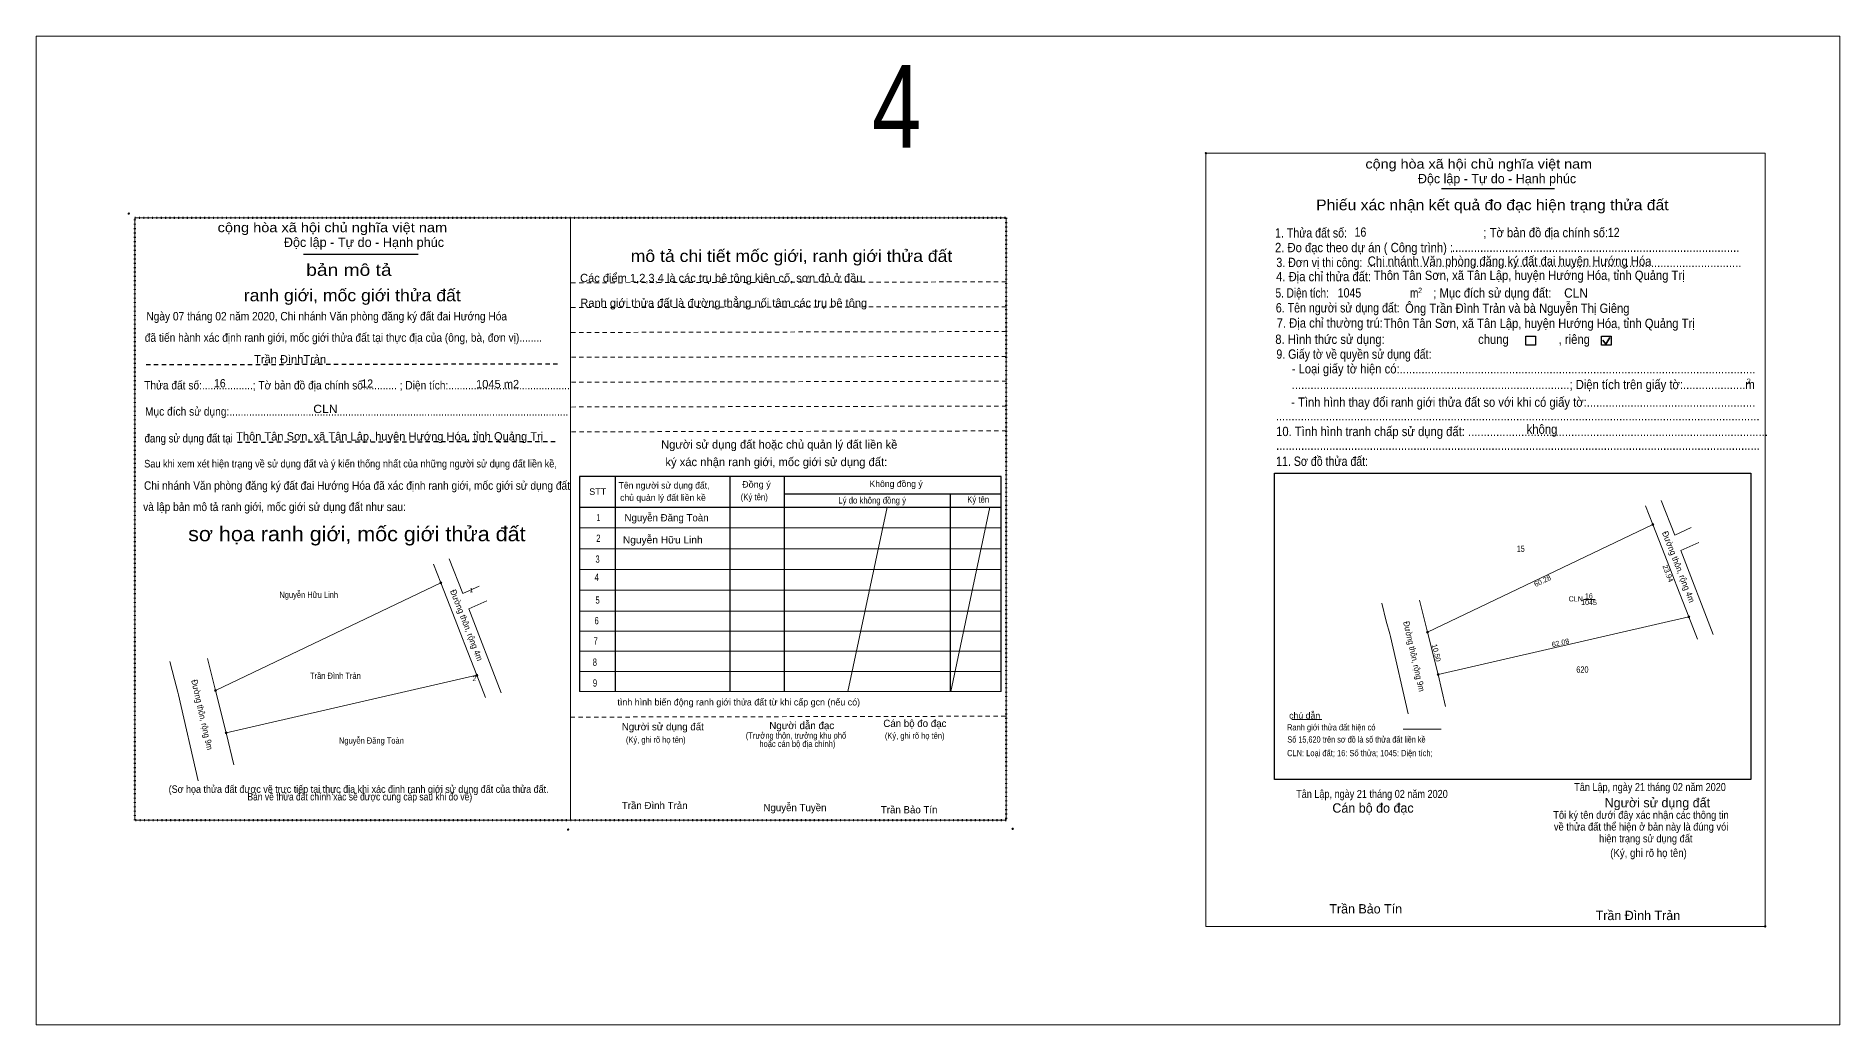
# Model space of a CAD drawing. Header units: metres. Extents: x 546991 to 548960, y 1836850 to 1838398.
# Drawn here: x 547541.6 to 547977.1, y 1838159.2 to 1838398 of the extents above; entities that cross this region are included whole.
import ezdxf
from ezdxf.enums import TextEntityAlignment as Align

# ---------------------------------------------------------------- set-up
doc = ezdxf.new("R2010")
doc.units = ezdxf.units.M
doc.header["$LTSCALE"] = 0.7
doc.header["$PDMODE"] = 32
doc.header["$PDSIZE"] = 0.35
doc.linetypes.add('DOTTED', pattern=[1.5, 0.3, -1.2])
doc.linetypes.add('SHORT_DASHED', pattern=[2.7, 1.5, -1.2])
for name, color, linetype, lineweight in [('1', 7, 'SHORT_DASHED', 13), ('10', 7, 'Continuous', 13), ('13', 7, 'Continuous', 13), ('17', 7, 'Continuous', 13), ('2', 7, 'Continuous', 13), ('6', 7, 'Continuous', 13), ('63', 7, 'Continuous', 13)]:
    doc.layers.add(name, color=color, linetype=linetype, lineweight=lineweight)
doc.layers.add('16', color=7, linetype='Continuous')

msp = doc.modelspace()

# ---------------------------------------------------------------- hatches: boundary and pattern name
at = {"layer": '13'}
for points in [[(547932.16, 1838280.01, 1), (547931.66, 1838280.01, 1)], [(547639.6, 1838265.92, 1), (547639.1, 1838265.92, 1)], [(547940.83, 1838257.7, 1), (547940.33, 1838257.7, 1)], [(547877.77, 1838254.01, 1), (547877.27, 1838254.01, 1)], [(547648.27, 1838243.61, 1), (547647.77, 1838243.61, 1)], [(547880.32, 1838243.82, 1), (547879.82, 1838243.82, 1)], [(547585.21, 1838239.92, 1), (547584.71, 1838239.92, 1)], [(547587.76, 1838229.73, 1), (547587.26, 1838229.73, 1)]]:
    msp.add_hatch(color=256, dxfattribs=at).paths.add_polyline_path(points)

# ---------------------------------------------------------------- linework, layer by layer
at = {"layer": '1'}
for p, q in [((547670.8, 1838338.4), (547775.99, 1838338.63)), ((547670.81, 1838332.4), (547776, 1838332.63)), ((547670.83, 1838326.4), (547776.02, 1838326.63)), ((547670.84, 1838320.4), (547776.03, 1838320.63)), ((547670.85, 1838314.4), (547776.04, 1838314.63)), ((547670.87, 1838308.4), (547776.06, 1838308.63)), ((547670.88, 1838302.4), (547776.07, 1838302.63)), ((547670.67, 1838233.5), (547775.86, 1838233.73))]:
    msp.add_line(p, q, dxfattribs=at)
at = {"layer": '1', "lineweight": 25}
for p, q in [((547568.18, 1838318.63), (547667.73, 1838318.85)), ((547590.29, 1838299.93), (547667.65, 1838300.1))]:
    msp.add_line(p, q, dxfattribs=at)
at = {"layer": '1', "linetype": 'DOTTED', "lineweight": 53}
msp.add_lwpolyline([(547565.44, 1838354.08), (547775.81, 1838354.08), (547775.81, 1838208.59), (547565.44, 1838208.59)], close=True, dxfattribs=at)
at = {"layer": '10'}
for p, q in [((547930.14, 1838284.57), (547931.91, 1838280.01)), ((547933.94, 1838285.81), (547937.19, 1838277.45)), ((547877.52, 1838254.01), (547931.91, 1838280.01)), ((547937.19, 1838277.45), (547941.13, 1838279.26)), ((547938.64, 1838273.71), (547943.01, 1838275.71)), ((547641.38, 1838271.72), (547644.63, 1838263.36)), ((547938.64, 1838273.71), (547946.5, 1838253.48)), ((547637.58, 1838270.48), (547639.35, 1838265.92)), ((547584.96, 1838239.92), (547639.35, 1838265.92)), ((547644.63, 1838263.36), (547648.57, 1838265.17)), ((547646.08, 1838259.62), (547650.45, 1838261.62)), ((547646.08, 1838259.62), (547653.94, 1838239.39)), ((547875.57, 1838261.77), (547877.52, 1838254.01)), ((547877.52, 1838254.01), (547880.07, 1838243.82)), ((547880.07, 1838243.82), (547940.58, 1838257.7)), ((547583.01, 1838247.68), (547584.96, 1838239.92)), ((547587.51, 1838229.73), (547648.02, 1838243.61)), ((547880.07, 1838243.82), (547881.89, 1838236.03)), ((547584.96, 1838239.92), (547587.51, 1838229.73)), ((547587.51, 1838229.73), (547589.33, 1838221.94))]:
    msp.add_line(p, q, dxfattribs=at)
for points in [[(547931.91, 1838280.01), (547934.78, 1838272.61), (547937.12, 1838266.58), (547937.67, 1838265.15), (547940.58, 1838257.7), (547942.68, 1838252.31)], [(547639.35, 1838265.92), (547642.22, 1838258.52), (547644.56, 1838252.49), (547645.11, 1838251.06), (547648.02, 1838243.61), (547650.12, 1838238.22)], [(547866.47, 1838261.03), (547867.57, 1838256.69), (547868.42, 1838253.63)], [(547868.42, 1838253.63), (547868.61, 1838252.96), (547872.83, 1838234.33)], [(547573.91, 1838246.94), (547575.01, 1838242.6), (547575.86, 1838239.54)], [(547575.86, 1838239.54), (547576.05, 1838238.87), (547580.74, 1838218.15)]]:
    msp.add_lwpolyline(points, dxfattribs=at)
at = {"layer": '13'}
for p, q in [((547747.04, 1838284.2), (547737.61, 1838239.72)), ((547771.87, 1838284.2), (547762.44, 1838239.72)), ((547915.15, 1838261.94), (547917.98, 1838261.94))]:
    msp.add_line(p, q, dxfattribs=at)
msp.add_lwpolyline([(547977.07, 1838159.16), (547541.63, 1838159.16), (547541.63, 1838397.99), (547977.07, 1838397.99)], close=True, dxfattribs=at)
for centre in [(547931.91, 1838280.01), (547639.35, 1838265.92), (547940.58, 1838257.7), (547877.52, 1838254.01), (547648.02, 1838243.61), (547880.07, 1838243.82), (547584.96, 1838239.92), (547587.51, 1838229.73)]:
    msp.add_circle(centre, 0.25, dxfattribs=at)
at = {"layer": '17'}
msp.add_line((547844.79, 1838232.95), (547852.03, 1838232.95), dxfattribs=at)
at = {"layer": '2', "lineweight": 25}
for p, q in [((547880.91, 1838361.14), (547908.21, 1838361.14)), ((547606.21, 1838345.34), (547633.86, 1838345.34)), ((547681.45, 1838291.62), (547681.45, 1838239.71)), ((547709.13, 1838291.62), (547709.13, 1838239.71)), ((547722.22, 1838291.62), (547722.22, 1838239.71)), ((547840.6, 1838292.41), (547955.54, 1838292.41)), ((547955.54, 1838292.41), (547955.54, 1838218.43)), ((547672.84, 1838284.2), (547774.58, 1838284.2)), ((547722.22, 1838287.43), (547774.58, 1838287.43)), ((547762.29, 1838287.43), (547762.29, 1838239.71))]:
    msp.add_line(p, q, dxfattribs=at)
at = {"layer": '2', "lineweight": 35}
for p, q in [((547919.8, 1838324.54), (547920.57, 1838323.54)), ((547920.57, 1838323.54), (547921.5, 1838325.22))]:
    msp.add_line(p, q, dxfattribs=at)
at = {"layer": '2'}
for p, q in [((547672.84, 1838279.18), (547774.58, 1838279.18)), ((547672.84, 1838274.16), (547774.58, 1838274.16)), ((547672.84, 1838269.14), (547774.58, 1838269.14)), ((547672.84, 1838264.13), (547774.58, 1838264.13)), ((547672.84, 1838259.11), (547774.58, 1838259.11)), ((547672.84, 1838254.26), (547774.58, 1838254.26)), ((547672.84, 1838249.41), (547774.58, 1838249.41)), ((547672.84, 1838244.56), (547774.58, 1838244.56)), ((547672.84, 1838239.71), (547774.58, 1838239.71))]:
    msp.add_line(p, q, dxfattribs=at)
msp.add_lwpolyline([(547824.04, 1838369.7), (547959.05, 1838369.7), (547959.05, 1838182.97), (547824.04, 1838182.97)], close=True, dxfattribs=at)
for points in [[(547565.45, 1838208.59), (547565.44, 1838208.59), (547565.44, 1838354.07), (547670.63, 1838354.07), (547670.63, 1838354.07)], [(547670.63, 1838354.07), (547670.63, 1838208.59), (547565.45, 1838208.59)], [(547670.63, 1838354.07), (547775.82, 1838354.07), (547775.82, 1838208.58), (547775.82, 1838208.58)], [(547775.82, 1838208.58), (547670.63, 1838208.58), (547670.63, 1838354.07)], [(547670.63, 1838354.07), (547775.82, 1838354.07), (547775.82, 1838208.58)], [(547775.82, 1838208.58), (547670.63, 1838208.58), (547670.63, 1838354.07)]]:
    msp.add_lwpolyline(points, dxfattribs=at)
at = {"layer": '2', "lineweight": 25}
for points in [[(547901.29, 1838325.5), (547903.61, 1838325.5), (547903.61, 1838323.34), (547901.29, 1838323.34)], [(547919.53, 1838325.5), (547921.85, 1838325.5), (547921.85, 1838323.34), (547919.53, 1838323.34)]]:
    msp.add_lwpolyline(points, close=True, dxfattribs=at)
for points in [[(547774.58, 1838239.71), (547774.58, 1838291.62), (547672.84, 1838291.62), (547672.84, 1838239.71)], [(547955.54, 1838218.43), (547840.6, 1838218.43), (547840.6, 1838292.41)]]:
    msp.add_lwpolyline(points, dxfattribs=at)
at = {"layer": '2'}
for p in [(547824.04, 1838369.7), (547564.01, 1838355.12), (547670.07, 1838206.34), (547777.38, 1838206.52), (547959.05, 1838182.97)]:
    msp.add_point(p, dxfattribs=at)
at = {"layer": '6'}
msp.add_line((547871.67, 1838230.59), (547880.81, 1838230.59), dxfattribs=at)

# ---------------------------------------------------------------- texts
at = {"layer": '1'}
for s, width, p in [('(Sơ họa thửa đất được vẽ trực tiếp tại thực địa khi xác định ranh giới sử dụng đất của thửa đất.', 0.9, (547619.495, 1838215.21)), (' Bản vẽ thửa đất chính xác sẽ được cung cấp sau khi đo vẽ)', 0.85, (547619.49, 1838213.38))]:
    msp.add_text(s, height=1.8, dxfattribs=dict(at, width=width)).set_placement(p, align=Align.CENTER)
at = {"layer": '13'}
for s, rotation, width, p in [('Đường thôn, rộng 4m', 291.209, 0.95, (547937.4044, 1838269.5313)), ('Đường thôn, rộng 4m', 291.209, 0.95, (547644.8444, 1838255.4413)), ('Đường thôn, rộng 9m', 282.762, 0.9, (547873.5491, 1838248.0057)), ('Đường thôn, rộng 9m', 282.762, 0.9, (547580.9891, 1838233.9157))]:
    msp.add_text(s, height=1.5, rotation=rotation, dxfattribs=dict(at, width=width)).set_placement(p, align=Align.CENTER)
for s, height, width, p in [('15', 1.5, 0.8, (547900.02, 1838273.41)), ('Nguyễn Hữu Linh', 1.5, 0.9, (547607.445, 1838262.3)), ('CLN', 1.25, 0.95, (547913.295, 1838261.45)), ('16', 1.25, 0.85, (547916.47, 1838262.14)), ('1045', 1.25, 0.85, (547916.505, 1838260.57)), ('620', 1.5, 0.85, (547914.915, 1838244.25)), ('Trần Đình Trản', 1.5, 0.9, (547613.89, 1838242.74)), ('Nguyễn Đăng Toàn', 1.5, 0.9, (547622.575, 1838227.09))]:
    msp.add_text(s, height=height, dxfattribs=dict(at, width=width)).set_placement(p, align=Align.CENTER)
at = {"layer": '16'}
for s, height, width, p in [('Ngày 07 tháng 02 năm 2020, Chi nhánh Văn phòng đăng ký đất đai Hướng Hóa', 2.04, 0.9, (547568.25, 1838329.31)), (' đã tiến hành xác định ranh giới, mốc giới thửa đất tại thực địa của (ông, bà, đơn vị)........', 2.04, 0.9, (547567.19, 1838324.15)), ('Thửa đất số:..................; Tờ bản đồ địa chính số:........... ; Diện tích:...........................................', 2.04, 0.9, (547567.74, 1838312.64)), ('Mục đích sử dụng:........................................................................................................................', 2.04, 0.9, (547567.93, 1838306.31)), ('đang sử dụng đất tại', 2.04, 0.85, (547567.83, 1838299.83)), ('Sau khi xem xét hiện trạng về sử dụng đất và ý kiến thống nhất của những người sử dụng đất liền kề,', 1.836, 0.9, (547567.73, 1838293.8)), ('Chi nhánh Văn phòng đăng ký đất đai Hướng Hóa đã xác định ranh giới, mốc giới sử dụng đất', 2.04, 0.9, (547567.68, 1838288.41)), (' và lập bản mô tả ranh giới, mốc giới sử dụng đất như sau:', 2.04, 0.9, (547566.8, 1838283.27))]:
    msp.add_text(s, height=height, dxfattribs=dict(at, width=width)).set_placement(p)
at = {"layer": '2'}
for s, height, width, p in [('cộng hòa xã hội chủ nghĩa việt nam', 2.253, 1.15, (547862.53, 1838365.99)), ('cộng hòa xã hội chủ nghĩa việt nam', 2.282, 1.15, (547585.45, 1838350.62)), ('1. Thửa đất số:', 2.253, 0.85, (547840.71, 1838349.33)), ('16', 2.25, 0.85, (547859.9, 1838349.53)), ('; Tờ bản đồ địa chính số:', 2.253, 0.9, (547891, 1838349.39)), ('12', 2.25, 0.85, (547921.04, 1838349.43)), ('2. Đo đạc theo dự án ( Công trình) : ', 2.255, 0.9, (547840.7, 1838345.79)), ('Chi nhánh Văn phòng đăng ký đất đai huyện Hướng Hóa', 2.25, 0.9, (547863.09, 1838342.51)), ('............................................................................................', 2.255, 0.9, (547883.42, 1838345.87)), ('4. Địa chỉ thửa đất:', 2.255, 0.9, (547840.97, 1838338.77)), ('3. Đơn vị thi công:', 2.255, 0.85, (547841.03, 1838342.19)), ('........................................................................................................................', 2.255, 0.9, (547862.81, 1838342.19)), ('Thôn Tân Sơn, xã Tân Lập, huyện Hướng Hóa, tỉnh Quảng Trị', 2.25, 0.9, (547864.53, 1838339.09)), ('5. Diện tích:', 2.255, 0.8, (547840.83, 1838334.83)), ('1045', 2.25, 0.85, (547855.83, 1838334.85)), ('m', 2.253, 0.8, (547873.31, 1838334.83)), ('2', 1.288, 0.8, (547875.25, 1838335.91)), ('; Mục đích sử dụng đất:', 2.253, 0.9, (547878.9, 1838334.83)), ('CLN', 2.25, 0.95, (547910.5, 1838334.82)), ('6. Tên người sử dụng đất:', 2.255, 0.85, (547840.9, 1838331.24)), ('Ông Trần Đình Trản và bà Nguyễn Thị Giêng', 2.25, 0.9, (547872.09, 1838331.13)), ('7. Địa chỉ thường trú:', 2.255, 0.9, (547841.1, 1838327.57)), ('Thôn Tân Sơn, xã Tân Lập, huyện Hướng Hóa, tỉnh Quảng Trị', 2.25, 0.9, (547866.95, 1838327.49)), ('8. Hình thức sử dụng:', 2.255, 0.9, (547840.77, 1838323.64)), ('chung                , riêng', 2.253, 0.9, (547889.74, 1838323.64)), ('9. Giấy tờ về quyền sử dụng đất:', 2.255, 0.85, (547841.03, 1838320.05)), ('     - Loại giấy tờ hiện có:..................................................................................................................', 2.253, 0.9, (547840.97, 1838316.51)), ('16', 2, 0.95, (547584.57, 1838313.14)), ('12', 2, 0.95, (547620.15, 1838313.06)), ('     .........................................................................................; Diện tích trên giấy tờ:....................m', 2.253, 0.9, (547840.97, 1838312.71)), ('2', 1.288, 0.8, (547954.59, 1838313.97)), ('     - Tình hình thay đổi ranh giới thửa đất so với khi có giấy tờ:......................................................', 2.253, 0.9, (547840.83, 1838308.45)), ('CLN', 2, 1.1, (547608.54, 1838306.94)), ('...........................................................................................................................................................', 2.253, 0.9, (547840.9, 1838305.18)), ('10. Tình hình tranh chấp sử dụng đất: ................................................................................................', 2.255, 0.9, (547840.97, 1838301.37)), ('không', 2.254, 0.9, (547901.46, 1838301.92)), ('...........................................................................................................................................................', 2.253, 0.9, (547840.97, 1838298.05)), ('11. Sơ đồ thửa đất:', 2.255, 0.85, (547840.97, 1838294.18)), ('STT', 1.555, 1.05, (547675.15, 1838287.19)), ('Đồng ý', 1.555, 1.05, (547712.06, 1838288.94)), ('(Ký tên)', 1.555, 0.9, (547711.72, 1838285.89)), ('Lý do không đồng ý', 1.555, 0.9, (547735.3, 1838285.09)), ('Ký tên', 1.555, 0.9, (547766.4, 1838285.3)), ('Nguyễn Hữu Linh', 1.75, 1.05, (547683.28, 1838275.45)), ('(Ký, ghi rõ họ tên)', 1.505, 0.9, (547684.02, 1838227.3)), ('(Ký, ghi rõ họ tên)', 1.505, 0.9, (547746.53, 1838228.26)), ('Tân Lập, ngày 21 tháng 02 năm 2020', 1.93, 0.85, (547845.81, 1838213.99)), ('Tân Lập, ngày 21 tháng 02 năm 2020', 1.93, 0.85, (547912.94, 1838215.65)), ('(Ký, ghi rõ họ tên)', 1.932, 0.9, (547921.62, 1838199.75))]:
    msp.add_text(s, height=height, dxfattribs=dict(at, width=width)).set_placement(p)
for s, height, p in [('Độc lập - Tự do - Hạnh phúc', 2.253, (547875.21, 1838362.44)), ('Độc lập - Tự do - Hạnh phúc', 2.282, (547601.43, 1838347.05)), ('Các điểm 1,2,3,4 là các trụ bê tông kiên cố, sơn đỏ ở đầu.', 2, (547672.95, 1838338.56)), ('Ranh giới thửa đất là đường thẳng nối tâm các trụ bê tông', 2, (547673.01, 1838332.55)), ('Trần ĐìnhTrản', 2, (547594.26, 1838318.94)), ('1045 m2', 2, (547647.84, 1838312.94)), ('Thôn Tân Sơn, xã Tân Lập, huyện Hướng Hóa, tỉnh Quảng Trị', 2, (547589.92, 1838300.31)), ('Người sử dụng đất hoặc chủ quản lý đất liền kề ', 2.02, (547692.5, 1838298.35)), ('ký xác nhận ranh giới, mốc giới sử dụng đất:', 2.02, (547693.55, 1838294.12)), ('Tên người sử dụng đất,', 1.555, (547682.25, 1838288.7)), ('Không đồng ý', 1.555, (547742.82, 1838289.07)), ('chủ quản lý đất liền kề', 1.555, (547682.61, 1838285.74)), ('Nguyễn Đăng Toàn', 1.75, (547683.68, 1838280.79)), ('tình hình biến động ranh giới thửa đất từ khi cấp gcn (nếu có)', 1.605, (547681.97, 1838236.32)), ('Người sử dụng đất', 1.756, (547683.01, 1838230.32)), ('Người dẫn đạc', 1.76, (547718.62, 1838230.6)), ('Cán bộ đo đạc', 1.752, (547746.15, 1838231.12)), ('Trần Đình Trản', 1.75, (547683.03, 1838211.29)), ('Nguyễn Tuyền', 1.75, (547717.21, 1838210.78)), ('Trần Bảo Tín', 1.75, (547745.56, 1838210.27)), ('Cán bộ đo đạc', 2.254, (547854.55, 1838210.43)), ('Người sử dụng đất', 2.253, (547920.28, 1838211.71)), ('Trần Bảo Tín', 2.25, (547853.82, 1838186.08)), ('Trần Đình Trản', 2.25, (547918.1, 1838184.48))]:
    msp.add_text(s, height=height, dxfattribs=at).set_placement(p)
for s, height, width, p in [('Phiếu xác nhận kết quả đo đạc hiện trạng thửa đất', 2.575, 1.1, (547893.175, 1838355.93)), ('mô tả chi tiết mốc giới, ranh giới thửa đất', 2.889, 1.1, (547723.985, 1838343.44)), ('bản mô tả', 2.89, 1.2, (547617.145, 1838340.08)), ('ranh giới, mốc giới thửa đất', 2.89, 1.1, (547617.96, 1838333.94)), ('sơ họa ranh giới, mốc giới thửa đất', 3.527, 1.1, (547619.06, 1838275.99)), ('1', 1.756, 0.7, (547677.355, 1838280.84)), ('2', 1.756, 0.8, (547677.365, 1838275.83)), ('3', 1.756, 0.75, (547677.165, 1838270.79)), ('4', 1.756, 0.8, (547676.97, 1838266.41)), ('1', 1, 0.85, (547646.685, 1838263.66)), ('5', 1.756, 0.75, (547677.175, 1838260.9)), ('6', 1.756, 0.8, (547676.945, 1838255.93)), ('7', 1.76, 0.75, (547676.71, 1838251.02)), ('8', 1.76, 0.75, (547676.52, 1838245.89)), ('9', 1.76, 0.8, (547676.555, 1838240.87)), ('(Trưởng thôn, trưởng khu phố', 1.505, 0.9, (547725.07, 1838228.31)), ('hoặc cán bộ địa chính)', 1.505, 0.9, (547725.405, 1838226.3)), ('Tôi ký tên dưới đây xác nhận các thông tin', 1.862, 0.9, (547929.045, 1838208.95)), ('về thửa đất thể hiện ở bản này là đúng vói', 1.862, 0.9, (547929.08, 1838206.11)), ('hiện trạng sử dụng đất', 1.862, 0.9, (547930.205, 1838203.26))]:
    msp.add_text(s, height=height, dxfattribs=dict(at, width=width)).set_placement(p, align=Align.CENTER)
msp.add_text('.', height=0.644, dxfattribs=at).set_placement((547959.0286, 1838182.61), align=Align.CENTER)
at = {"layer": '6'}
for s, width, p in [('Ranh giới thửa đất hiện có ', 0.9, (547843.6, 1838230.29)), ('chú dẫn', 1.05, (547844.11, 1838233.14)), ('Số 15,620 trên sơ đồ là số thửa đất liền kề', 0.85, (547843.68, 1838227.36)), ('CLN: Loại đất; 16: Số thửa; 1045: Diện tích;', 0.9, (547843.62, 1838224.07))]:
    msp.add_text(s, height=1.5, dxfattribs=dict(at, width=width)).set_placement(p)
at = {"layer": '63', "width": 0.8}
msp.add_text('4', height=20, dxfattribs=at).set_placement((547749.38, 1838371), align=Align.CENTER)
at = {"layer": '63'}
for s, rotation, p in [('60.28', 25.549, (547905.5405, 1838265.8289)), ('23.94', 291.237, (547934.9937, 1838267.9764))]:
    msp.add_text(s, height=1.25, rotation=rotation, dxfattribs=at).set_placement(p, align=Align.CENTER)
for s, rotation, width, p in [('10.50', 284.049, 0.95, (547879.0588, 1838248.8867)), ('62.08', 12.919, 0.9, (547909.7503, 1838250.8413))]:
    msp.add_text(s, height=1.25, rotation=rotation, dxfattribs=dict(at, width=width)).set_placement(p, align=Align.CENTER)
at = {"layer": '63', "width": 0.85}
msp.add_text(' 2', height=1.25, dxfattribs=at).set_placement((547647.91, 1838242.19), align=Align.RIGHT)

doc.saveas('drawing.dxf')
